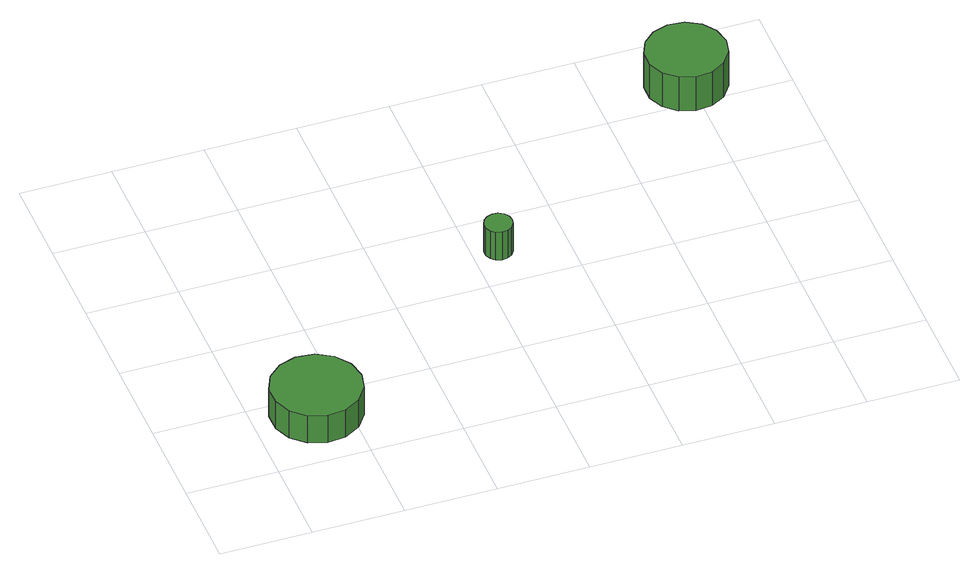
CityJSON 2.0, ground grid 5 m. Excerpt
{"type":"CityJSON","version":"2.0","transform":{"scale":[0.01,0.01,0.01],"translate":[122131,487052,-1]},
"CityObjects":{
"tree1":{"type":"SolitaryVegetationObject","attributes":{"function":"something"},"geometry":[{"type":"MultiSurface","lod":"1","boundaries":[[[0,1,2,3,4,5,6,7,8,9,10,11,12,13,14]],[[15,16,17,18,19,20,21,22,23,24,25,26,27,28,29]],[[0,29,28,1]],[[1,28,27,2]],[[2,27,26,3]],[[3,26,25,4]],[[4,25,24,5]],[[5,24,23,6]],[[6,23,22,7]],[[7,22,21,8]],[[8,21,20,9]],[[9,20,19,10]],[[10,19,18,11]],[[11,18,17,12]],[[12,17,16,13]],[[13,16,15,14]],[[14,15,29,0]]]}]},
"tree2":{"type":"SolitaryVegetationObject","attributes":{"function":"something"},"geometry":[{"type":"MultiSurface","lod":"1","boundaries":[[[30,31,32,33,34,35,36,37,38,39,40,41,42,43,44]],[[45,46,47,48,49,50,51,52,53,54,55,56,57,58,59]],[[30,59,58,31]],[[31,58,57,32]],[[32,57,56,33]],[[33,56,55,34]],[[34,55,54,35]],[[35,54,53,36]],[[36,53,52,37]],[[37,52,51,38]],[[38,51,50,39]],[[39,50,49,40]],[[40,49,48,41]],[[41,48,47,42]],[[42,47,46,43]],[[43,46,45,44]],[[44,45,59,30]]]}]},
"tree3":{"type":"SolitaryVegetationObject","attributes":{"function":"something"},"geometry":[{"type":"MultiSurface","lod":"1","boundaries":[[[60,61,62,63,64,65,66,67,68,69,70,71,72,73,74]],[[75,76,77,78,79,80,81,82,83,84,85,86,87,88,89]],[[60,89,88,61]],[[61,88,87,62]],[[62,87,86,63]],[[63,86,85,64]],[[64,85,84,65]],[[65,84,83,66]],[[66,83,82,67]],[[67,82,81,68]],[[68,81,80,69]],[[69,80,79,70]],[[70,79,78,71]],[[71,78,77,72]],[[72,77,76,73]],[[73,76,75,74]],[[74,75,89,60]]]}]}
},
"vertices":[
[569,337,298],[548,436,298],[488,518,298],[400,569,298],[299,580,298],[203,548,298],[127,481,298],[86,388,298],[86,286,298],[127,194,298],[203,126,298],[299,95,298],[400,105,298],[488,156,298],[548,238,298],[548,238,118],[488,156,118],[400,105,118],[299,95,118],[203,126,118],[127,194,118],[86,286,118],[86,388,118],[127,481,118],[203,548,118],[299,580,118],[400,569,118],[488,518,118],[548,436,118],[569,337,118],
[1707,1230,288],[1701,1261,288],[1682,1286,288],[1655,1302,288],[1624,1305,288],[1594,1295,288],[1570,1274,288],[1557,1246,288],[1557,1214,288],[1570,1185,288],[1594,1164,288],[1624,1154,288],[1655,1158,288],[1682,1173,288],[1701,1199,288],[1701,1199,103],[1682,1173,103],[1655,1158,103],[1624,1154,103],[1594,1164,103],[1570,1185,103],[1557,1214,103],[1557,1246,103],[1570,1274,103],[1594,1295,103],[1624,1305,103],[1655,1302,103],[1682,1286,103],[1701,1261,103],[1707,1230,103],
[3197,2155,309],[3178,2244,309],[3125,2317,309],[3046,2362,309],[2957,2371,309],[2871,2343,309],[2804,2283,309],[2767,2201,309],[2767,2110,309],[2804,2028,309],[2871,1967,309],[2957,1939,309],[3046,1949,309],[3125,1994,309],[3178,2067,309],[3178,2067,83],[3125,1994,83],[3046,1949,83],[2957,1939,83],[2871,1967,83],[2804,2028,83],[2767,2110,83],[2767,2201,83],[2804,2283,83],[2871,2343,83],[2957,2371,83],[3046,2362,83],[3125,2317,83],[3178,2244,83],[3197,2155,83]
]}
